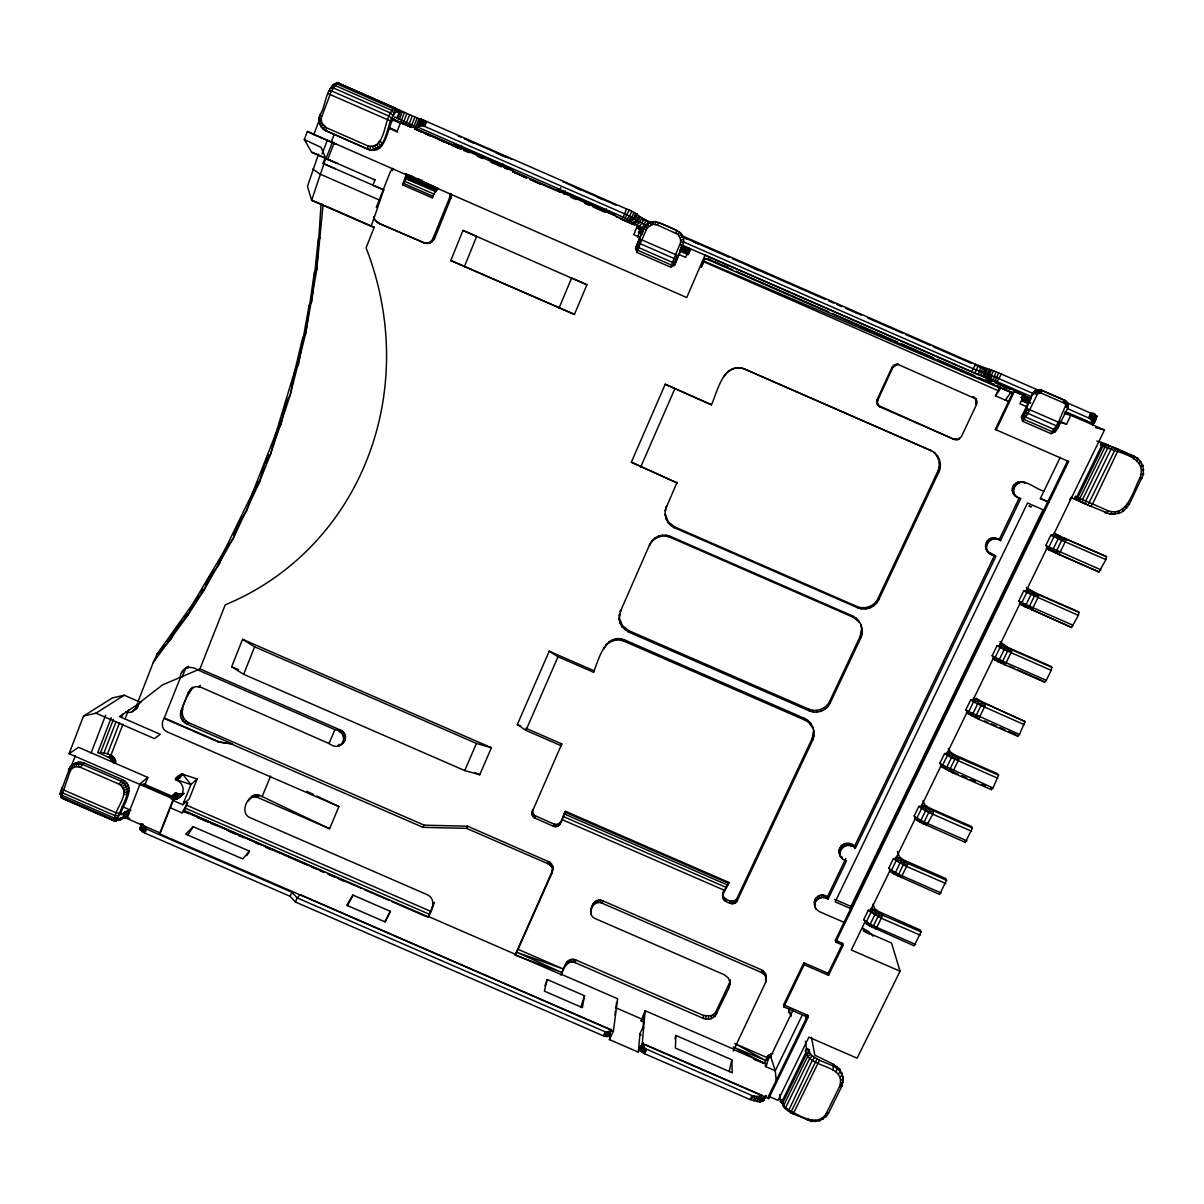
<?xml version="1.0" encoding="UTF-8"?>
<svg xmlns="http://www.w3.org/2000/svg" width="1204" height="1204" viewBox="0 0 1204 1204"><rect width="100%" height="100%" fill="white"/><g stroke="black" fill="none" stroke-linecap="round" stroke-linejoin="round"><path stroke-width="1.5" d="M451.319 196.237L451.319 194.085L450.146 193.468L449.604 197.727L432.281 240.123L429 242.681L424.922 243.193L430.264 243.073L434.554 238.678L450.778 198.314L451.319 196.237L450.146 195.635M730 985.007L729.955 979.68L729.248 987.385L715.342 1015.89L711.128 1018.734L705.95 1019.171L703.437 1018.433L703.452 1015.454L575.753 959.934C566.286 956.382 563.653 968.618 560.868 974.939M705.092 258.408L701.36 267.077L705.092 258.408L1000.298 387.703M705.108 255.143L1014.837 390.532L996.22 429.783L995.272 429.452L1013.828 390.337L1014.837 390.532M946.57 880.32L907.997 863.509L896.348 856.616L896.137 860.679L891.532 870.116L891.728 872.494L894.542 874.315L939.587 894.452L946.57 880.32L945.832 878.604L903.557 859.912L899.569 856.917L897.341 851.409M561.801 743.891L561.169 745.743L525.922 730.376L517.344 724.522L549.205 651.198L558.009 656.782L593.557 672.283C598.659 659.687 604.92 632.386 624.59 639.896L804.513 718.382C812.534 721.873 816.192 732.288 812.715 740.174L737.119 900.923C734.861 905.498 728.977 903.391 725.726 901.299C718.066 896.86 727.788 887.709 728.947 882.442L565.639 811.346C562.403 815.785 561.877 828.924 553.434 826.29L533.643 817.501L531.747 812.896L561.801 743.891L525.892 728.254M565.639 811.346C562.268 815.695 561.817 826.501 554.081 824.123L534.395 815.364L532.484 812.068L532.86 809.555L531.747 812.896M170.005 807.628L182.015 812.851L184.257 810.759L428.233 916.831C432.703 910.42 436.42 898.575 426.953 894.572L249.484 817.396C239.536 812.911 247.302 793.331 257.626 797.439L329.61 828.758L338.881 806.56L166.995 731.776C161.652 729.594 161.17 722.761 164.105 718.397L218.18 741.935L232.538 743.952L186.695 723.995L182.526 720.775L180.434 715.989L180.961 710.947L188.275 692.39L193.091 687.153C187.011 696.258 174.896 714.77 188.486 722.626L424.199 825.176L467.664 826.2L550.258 862.41L553.087 867.316L551.883 873.397L515.583 954.802L561.531 974.773C563.036 968.859 567.415 959.302 575.196 962.658L703.437 1018.433M551.883 873.397L553.087 867.316M730.06 982.509L728.194 977.844L724.131 974.668L595.212 918.592C585.731 914.769 593.12 898.816 602.196 903.211L761.891 972.681L764.931 975.074L766.331 978.581L765.699 982.238L733.266 1050.987M619.097 619.518L620.662 610.383L620.286 611.647L649.754 544.404C653.095 536.698 662.772 533.011 670.417 536.412L852.492 615.906C860.363 619.518 864.683 629.692 860.92 637.684L830.113 703.196C826.561 710.751 816.899 714.213 809.299 710.872L628.383 631.949L622.062 626.953L620.09 623.431L619.097 619.518L619.548 614.221L619.172 615.5M631.347 462.201L677.039 482.924L631.347 462.201L665.225 384.242L711.474 404.815C717.494 391.691 723.183 361.29 744.554 368.981L930.09 450.146C938.548 453.321 942.898 463.706 938.894 471.878L878.739 599.803C875.127 607.478 865.36 611.15 857.594 607.734L674.511 527.788C666.339 524.327 662.998 514.153 666.564 506.237L665.24 511.008L665.421 510.165M789.658 1007.899L789.026 1011.691L791.404 1016.116M680.696 242.275L680.215 237.775L677.596 234.163L657.399 224.982L653.019 224.35L647.285 227.646L640.197 243.659L636.916 252.419L670.613 267.168L674.481 265.332L683.556 242.817L680.696 242.275L670.613 267.168M680.757 239.987L683.631 239.777L683.556 242.817M921.075 931.911L882.743 915.206L871.244 908.147L870.974 912.316L866.444 921.647L866.654 923.935L869.438 925.816L914.167 945.862L921.075 931.911L920.413 930.045L878.408 911.443L874.51 908.328L873.05 904.069M728.947 882.442L723.077 892.375L723.047 898.575M722.972 896.077C725.56 900.291 733.853 903.843 736.983 898.425L812.233 738.338L813.573 730.632L814.054 732.438M816.177 909.125C810.789 901.871 821.579 893.865 827.991 899.237L827.464 896.739C819.036 890.689 810.367 901.48 816.177 909.125L819.247 911.548L844.907 922.716M841.054 857.353C834.101 848.248 846.442 838.285 854.659 846.051L855.322 848.353C845.103 837.879 831.738 857.097 846.487 860.815L827.991 899.237M675.88 1035.455L675.369 1048.067L732.273 1072.794L731.806 1059.761L675.88 1035.455L675.023 1038.796M811.511 1037.366L814.792 1055.14L833.574 1064.336L839.91 1069.287L843.176 1078.769L841.792 1086.354L828.533 1113.188L826.335 1116.439L819.653 1120.804L811.496 1121.451L790.637 1112.797L783.518 1106.536L782.841 1102.864L780.463 1101.841L781.531 1099.628C781.607 1106.596 789.011 1110.208 794.369 1112.993C803.324 1118.155 819.518 1125.951 826.32 1113.339L839.579 1086.459C846.803 1063.508 809.043 1069.378 805.371 1050.701L806.469 1048.473L805.461 1041.309M842.77 1076.511L843.026 1082.652L840.618 1083.359M619.473 618.224L622.423 625.613L628.714 630.595L808.832 709.171C816.402 712.497 826.019 709.036 829.556 701.511L860.213 636.299L861.612 628.398L860.694 624.485L861.402 625.824M880.485 407.178L879.688 406.801L954.155 439.415L877.535 405.071L877.054 399.728L891.863 367.506L894.918 364.616L898.605 364.466L896.303 364.27M878.499 406.094L879.296 406.455L877.37 402.843L877.851 400.074L892.736 367.702L897.191 364.451M665.15 515.116L665.33 514.258L668.295 521.814L674.646 526.87L856.902 606.47C864.638 609.871 874.375 606.214 877.957 598.569L937.826 471.2C940.806 464.834 939.12 456.783 933.642 452.313L934.695 452.885M953.011 438.903L958.309 439.49L961.394 436.631L976.579 404.393L976.143 399.006L897.717 364.285M855.322 848.353L996.009 556.158C978.641 554.442 985.76 529.655 1000.554 540.596L1020.676 498.772L1019.231 497.989L999.2 539.633M989.372 552.967C981.125 546.164 992.683 534.064 1000.554 540.596M1100.877 569.823L1048.955 546.917L1046.291 548.618L1048.91 549.897L1045.84 545.412L1050.791 535.253L1053.921 536.743L1059.505 536.096L1105.242 555.977L1106.521 556.715L1105.904 559.634L1098.981 571.975L1048.91 549.897L1048.955 546.917L1053.921 536.743L1053.711 533.387L1061.251 536.713M788.65 1008.606L789.026 1011.691L788.65 1008.606L789.071 1009.75M1015.017 495.852L1018.223 497.703C1013.678 496.183 1010.698 490.931 1012.985 486.416C1020.495 474.436 1035.169 489.276 1043.943 491.112M1016.447 496.62C1009.208 491.036 1017.305 479.072 1025.281 483.015L1023.821 482.307M1051.002 433.681L1058.451 422.228L1065.916 404.815L1064.441 403.235L1040.993 392.971L1037.547 393.813L1027.96 413.423L1022.572 421.249L1051.002 433.681L1054.99 431.905L1057.654 428.338L1067.797 408.005L1068.053 403.626L1065.119 400.481L1041.701 390.231L1036.208 389.945L1032.927 392.986L1021.383 417.201L1022.572 421.249M1075.503 496.394L1076.812 500.066L1074.254 498.938L1075.503 496.394C1086.309 501.285 1097.235 505.951 1108.101 510.752C1127.907 517.645 1133.355 489.321 1140.158 477.612C1147.894 454.946 1115.009 452.854 1100.516 445.059L1101.765 442.47L1137.946 458.393L1142.927 465.496L1143.499 474.241L1129.262 504.356L1123.377 511.173L1119.344 513.28L1110.449 514.243L1089.469 505.68M1023.716 590.878L1026.771 592.458L1029.209 590.321L1023.716 590.878L1018.825 600.916L1021.865 605.386L1021.88 602.512L1026.771 592.458L1026.651 588.982L1077.821 611.481L1079.01 612.384L1078.363 615.364L1071.56 627.45L1019.321 604.032M322.236 204.469L321.062 204.093L316.682 269.997L305.681 333.478L290.254 394.972L270.554 454.164L259.161 482.819L233.425 538.037L203.958 590.276L187.884 615.214L153.209 662.591L138.159 701.3M153.209 662.591L157.197 653.877L192.821 603.806L224.651 550.168L252.434 493.204L275.927 433.214L294.875 370.486L302.58 338.219L305.681 333.478L314.334 272.059L316.682 269.997L323.078 204.876L311.625 200.285L307.471 186.364L318.548 154.052M60.2 793.722L61.585 798.011L115.178 821.294L117.917 819.247L120.31 820.285L121.198 817.998L115.178 821.294L61.585 798.011L60.2 793.722L69.998 767.068L73.73 763.923L78.576 762.042L83.889 762.9L122.552 779.71C135.977 786.227 124.704 802.707 121.318 811.722C118.353 819.789 126.104 808.411 129.942 811.135M610.684 1030.519L609.465 1039.609L638.301 1052.13L639.986 1033.649L643.056 1027.057L644.17 1014.415L641.16 1020.872L644.561 1022.362M638.301 1052.13L642.274 1043.612L645.148 1010.713L733.672 1049.196M640.332 1046.065L640.137 1050.144L644.637 1053.756L750.107 1099.598L760.13 1101.976L763.607 1100.471L765.894 1095.67L762.298 1101.525L764.194 1096.709M641.16 1020.872L645.148 1010.713M435.848 191.767L406.32 178.854L406.952 174.234L405.658 173.993L406.32 178.854L402.527 184.844L432.146 197.817L433.244 196.418L403.656 183.459M1024.318 724.673L977.061 703.723L973.524 701.797L973.539 698.064L1025.025 721.602L1019.472 734.47L1017.771 736.276L978.536 719.164L966.391 712.738L968.753 711.594L973.524 701.797L975.977 699.569L970.605 700.006L965.849 709.803L968.829 714.258L968.753 711.594L965.849 709.803M1031.196 396.567L993.39 380.058L995.994 371.72L1039.218 390.578M997.8 778.296L950.874 757.421L947.397 755.42L947.488 751.582L959.498 758.129L998.537 775.165L993.014 787.973L991.374 789.658L952.394 772.667L940.429 766.06L942.687 765.097L947.397 755.42L949.866 753.162L944.553 753.553L939.857 763.216L942.792 767.655L942.687 765.097L939.857 763.216M609.465 1039.609L613.423 1031.06L617.607 998.748L561.606 974.397M118.037 818.855C119.482 806.62 136.142 789.854 120.791 781.08L82.022 764.209L74.106 763.968L71.819 765.247L72.526 767.986L70.193 771.072L61.299 796.913L114.455 819.984L118.037 818.855L118.669 819.924M614.943 1014.852L615.41 1011.285M615.876 1007.733L616.568 1002.405M608.923 1032.415L608.231 1036.268L603.37 1035.831L295.447 902.022L290.104 896.318L143.156 832.34L139.965 829.39L141.229 825.041M325.938 130.739L326.359 127.714L321.739 122.913L321.122 118.368L331.476 90.917L337.301 82.67L420.783 119.527L420.121 118.865L416.9 126.932L417.622 127.564L394.852 116.999L391.736 121.739C387.176 131.07 384.768 154.955 368.68 149.537L325.938 130.739L368.68 149.537M920.247 935.177L881.87 918.456L870.974 912.316L876.256 911.834L869.438 925.816L863.795 919.495L868.325 910.194L873.457 909.968L870.974 912.316L868.325 910.194M674.511 527.788L674.646 526.87M652.402 222.77C642.214 220.181 636.254 212.13 626.501 208.939L422.905 119.843L419.714 126.014L421.505 119.286L418.691 126.495L420.557 118.955L417.156 126.962L420.121 118.865L422.905 119.843L422.002 125.637L416.9 126.932L420.211 119L417.036 127.413M72.526 767.986L76.168 766.572L76.68 763.366L78.576 762.042M945.772 883.525L907.154 866.699L896.137 860.679L901.45 860.168L894.542 874.315L888.838 868.054L893.413 858.633L898.605 858.347L896.137 860.679L893.413 858.633M858.783 620.948L859.475 622.272L853.154 617.216L670.267 537.36L670.417 536.412M326.359 127.714L368.093 145.985L367.581 148.965L371.509 150.35M670.974 525.651L671.125 524.763M972.396 828.066L926.975 807.839L919.976 822.181L965.322 842.379L972.396 828.066L971.568 826.516L929.021 807.718L924.928 804.859L922.896 800.886M1088.1 505.078L1085.24 503.844L1085.737 500.954L1111.066 449.122L1113.068 446.91M602.196 903.211L602.632 900.712C594.023 897.251 589.885 907.846 591.179 914.528M584.512 995.738L582.375 1007.643L544.389 991.133L547.188 979.514L584.512 995.738L580.825 1007.146M600.299 902.654L600.751 900.156M649.754 544.404L649.498 545.382C652.342 539.031 659.446 535.208 666.309 536.216L666.489 535.268M598.313 902.579L598.779 900.095M668.13 522.702L668.295 521.814M944.553 753.553L947.397 755.42L952.8 754.863L945.727 769.386L942.687 765.097L993.014 787.973M655.247 224.365L655.759 221.641C687.243 232.808 682.653 237.519 679.432 232.011L677.596 234.163M596.401 903L596.868 900.517M320.46 237.624L318.338 238.272L311.746 301.963L309.082 305.395L298.517 364.496L294.875 370.486L290.254 394.972L285.98 402.166L280.923 424.877L275.927 433.214L270.554 454.164L264.729 463.57L259.161 482.819L252.434 493.204L246.775 510.782L239.054 522.084L233.425 538.037L224.651 550.168L219.143 564.541L209.225 577.423L203.958 590.276L192.821 603.806L187.884 615.214L175.468 629.301L170.953 639.324L157.197 653.877L163.082 647.165M1115.401 511.851L1114.934 514.334L1109.14 513.641L1110.449 514.243L1111.653 511.775M594.686 903.888L595.152 901.39M593.271 905.182L593.753 902.684M590.697 912.677L591.751 906.477M592.248 906.793L592.744 904.279M970.605 700.006L973.524 701.797L978.972 701.21L971.809 715.913L968.753 711.594L1019.472 734.47M666.143 519.105L666.309 518.232M765.142 1066.127L765.789 1063.568L733.688 1049.617M575.196 962.658L575.753 959.934M662.2 536.126L662.381 535.178M573.3 962.101L573.872 959.377M1133.596 458.92L1134.168 456.105L1117.267 448.881M992.171 655.698L995.151 657.399L998.206 661.764L995.181 660.168L992.171 655.698L996.987 645.795L999.982 647.481L1005.475 646.879L998.206 661.764L1044.5 682.201L1046.261 680.29L1051.167 670.372L1051.844 667.347L1050.746 666.263L999.922 643.869M571.343 962.041L571.915 959.302M569.447 962.447L570.034 959.723M567.746 963.32L568.333 960.581M1118.606 449.288L1092.6 503.964L1090.719 506.252L1087.964 505.048L1115.837 448.084M565.338 966.165L565.94 963.426M566.347 964.585L566.933 961.861M729.218 1071.65L731.806 1059.761M1078.363 615.364L1026.771 592.458L1032.31 591.841L1024.965 606.921L1021.88 602.512L1018.825 600.916M658.197 537.104L658.407 536.156M1059.505 536.096L1052.055 551.372L1048.955 546.917L1045.84 545.412M654.585 539.061L654.81 538.113M118.188 819.713L114.561 821.038C113.387 808.606 132.636 793.301 119 784.105L80.171 767.219L76.168 766.572M181.985 794.715L176.883 798.914L182.481 793.466L180.209 793.842L174.249 799.531C180.841 799.08 185.055 791.449 182.195 785.565C179.396 778.145 168.831 781.291 181.789 773.931L197.14 778.973L189.163 798.974L182.857 804.754L173.526 800.69M651.62 541.89L651.861 540.927M1064.441 403.235L1065.119 400.481L1040.617 390.021L1041.701 390.231L1040.993 392.971M628.383 631.949L628.714 630.595M402.527 184.844L405.673 176.175L407.072 175.453L438.406 188.576L408.607 175.001L413.905 177.048M812.655 726.795L813.136 728.586L808.426 722.204L804.964 720.127L624.244 641.296L624.59 639.896M763.893 1096.483L760.13 1101.976L761.861 1095.279L645.209 1044.575M334.923 729.609L328.993 743.515C343.29 754.08 350.108 732.047 334.923 729.609L197.652 669.86C190.924 664.954 180.66 667.648 180.209 677.385L162.525 684.895L142.689 700.216A10.204 9.617 42.6 0 0 140.672 702.399L119.467 716.53L160.267 734.289L154.473 738.624L95.974 713.174L83.512 716.034L69.079 753.674L173.346 799.004L174.144 798.297L140.266 783.563L126.586 818.359L160.328 833.033L174.144 798.297M342.493 743.47C347.053 740.039 346.21 732.363 340.852 730.226L199.518 668.702M624.891 629.858L625.237 628.503M604.242 647.632L603.791 649.061C606.59 642.816 613.604 639.143 620.331 640.167L620.707 638.767M833.048 1069.935L833.574 1064.336M622.062 626.953L622.423 625.613M806.469 1048.473L808.862 1049.512L809.66 1052.943L812.444 1055.998L819.472 1060.257L793.135 1114.031M146.557 829.089L144.931 833.228L145.368 828.412L143.156 832.34L144.465 827.539L141.666 831.362L143.321 825.447L146.557 829.089L291.804 892.224L297.162 897.898L605.236 1031.783L608.381 1031.813L611.06 1029.736L300.232 894.662L297.162 897.898L295.447 902.022M428.097 917.343L434.208 902.443L433.034 904.926M552.425 869.664L552.591 865.465M616.267 640.061L616.659 638.662M551.929 867.813L550.965 866.127L551.628 863.795M620.09 623.431L620.466 622.107M550.965 866.127L549.581 864.743L550.258 862.41M560.086 823.852L560.703 821.685M549.581 864.743L547.88 863.719L548.557 861.402M559.408 824.936L560.041 822.768M553.072 869.213L515.071 955.148L561.862 972.531L516.365 952.108L563.397 969.039L517.66 949.158M605.883 1032.009L603.37 1035.831L605.236 1031.783L607.328 1032.099L604.634 1036.298L605.883 1032.009L607.328 1032.099L605.808 1036.584L608.381 1031.813L606.861 1036.689L609.721 1031.06L607.674 1036.569L611.481 1029.345L608.456 1035.786L610.789 1030.759M612.324 640.995L612.746 639.595M558.46 825.809L559.092 823.641M643.177 1043.115L640.137 1050.144L643.493 1043.838L640.573 1050.866L643.673 1045.809L641.296 1051.649L644.2 1047.375L642.259 1052.431L644.787 1048.383L645.916 1049.406L643.403 1053.154L644.787 1048.383L643.177 1043.115L640.031 1049.512L643.162 1042.799M557.302 826.411L557.949 824.243M645.916 1049.406L644.637 1053.756L646.518 1049.722L644.787 1048.383L752.048 1095.595L757.482 1096.528L761.861 1095.279M802.436 1014.716L775.271 1070.762L766.06 1066.759L769.281 1055.878L770.65 1056.465L775.271 1070.762L776.324 1081.869M556.022 826.712L556.669 824.529M554.698 826.666L555.36 824.484M608.788 642.906L609.209 641.506M553.434 826.29L554.081 824.123M605.868 645.66L606.304 644.245M703.452 1015.454L711.112 1015.755L715.296 1012.94L729.88 982.163M593.557 672.283L594.054 670.748L549.205 651.198M277.191 432.898L281.104 420.858M284.445 410.549L286.116 405.387M790.035 1012.067L789.553 1013.572L789.102 1010.427M180.209 677.385L199.909 669.003L225.238 604.814A285.483 269.425 61.7 0 0 366.076 247.889L374.218 227.24L371.148 226.322L383.76 189.886L322.958 163.428L325.035 158.07M420.557 118.955L417.743 127.157L625.162 217.999L634.192 223.839L638.06 221.777L640.046 217.096M534.787 818.178L535.524 816.041M980.854 366.528L978.34 374.745L974.969 373.33L978.265 365.444L995.994 371.72M623.281 217.156L626.501 208.939M533.643 817.501L534.395 815.364M532.725 816.568L533.477 814.431M544.93 985.956L547.188 979.514M532.078 815.439L532.815 813.302M420.813 125.728L422.905 119.843M531.747 814.175L532.484 812.068M995.241 380.84L998.643 372.834M143.02 824.258L139.965 829.39L142.057 823.641M637.548 237.369L640.332 229.738L637.548 225.569L400.812 121.905L397.2 131.101L389.404 127.684M267.273 459.808L269.139 454.751M272.239 446.353L276.574 434.569M141.44 824.695L139.86 828.533L141.906 823.777M1094.165 415.546L1096.859 416.117L1092.991 423.703L1096.558 415.877L1092.374 422.288L1095.73 415.44L1092.058 421.249L1090.839 419.353L1094.436 414.808L1092.058 421.249C1092.946 429.873 1101.344 411.648 1090.854 413.198L1063.313 401.128M78.2 766.632L79.389 763.441L81.27 762.132M304.311 139.559L321.107 147.4L325.727 158.446L337.481 163.578L311.61 152.186L304.311 139.559L307.411 131.462L686.747 297.554L705.108 254.917M337.301 82.67C324.854 87.741 326.374 105.817 319.677 115.358C317.209 121.664 320.836 129.114 327.157 131.371M70.6 768.017L75.235 755.931M334.155 134.427L331.25 141.967L336.021 144.314L313.762 134.577L319.662 119.211M91.083 752.982L105.666 715.161M322.085 153.931L327.443 139.995M325.727 158.446L311.625 200.285L371.148 226.322M326.013 158.672L332.62 141.59M97.795 752.485C104.206 752.756 113.793 753.644 115.614 761.154L112.935 762.358L109.865 757.933L97.795 752.485L111.25 717.629M327.669 159.68L334.336 142.418M100.624 752.5L113.402 719.45M103.935 752.997L116.035 721.738M753.99 1059.43L764.209 1063.463L767.761 1055.893L772.833 1053.395M107.472 753.93L119.572 722.701M121.589 717.494L122.943 714.032M112.935 762.358L115.057 759.303L112.032 760.251L114.034 757.617L110.527 758.46L112.634 756.232L109.143 757.466L110.934 755.224L123.049 724.01M125.065 718.818L128.437 710.149M125.923 711.805C131.913 714.589 136.759 708.419 137.497 703.001M134.095 710.3L137.075 708.072L139.333 702.97M368.093 145.985C387.372 149.115 382.315 117.45 394.611 107.758L397.967 112.288L399.036 109.594M396.974 111.596L396.312 111.611C384.964 122.432 389.359 149.161 370.426 149.778L370.215 146.587M120.31 820.285L122.04 818.825L124.734 811.963M396.853 118.353L400.014 110.301M122.04 818.825L123.26 818.208L125.953 811.361M397.711 118.85L400.872 110.813M373.917 179.456L374.986 179.923L372.894 185.265L383.76 189.886M123.26 818.208L125.035 817.922L127.729 811.075M399.216 119.617L402.377 111.596M164.105 718.397L180.66 677.069M181.985 677.13L185.627 668.566L188.637 666.294L186.379 667.784M125.035 817.922L127.263 817.967L129.264 812.851M401.263 120.611L404.409 112.589M403.686 121.739L406.847 113.748M144.45 786.031L147.821 777.438L78.546 747.308L69.079 753.674M406.35 122.959L409.51 114.967M376.28 207.374L390.307 171.781L392.805 168.379M409.074 124.162L412.219 116.171M411.663 125.291L414.823 117.285M413.95 126.239L417.111 118.233M415.786 126.962L418.947 118.955M141.62 824.424L140.266 827.855L141.651 826.2M417.487 127.383L420.663 119.331M424.696 126.269L426.622 121.408L423.281 125.803L422.002 125.637L424.651 120.566L423.281 125.803L627.179 214.944L646.984 225.916M142.403 825.778L140.582 830.354L143.321 825.447M613.423 1031.06L159.515 833.8L173.346 799.004M231.665 666.715L242.576 639.324L491.428 747.714L479.749 774.729L464.744 770.575L243.644 674.315L231.665 666.715L238.558 669.71M182.857 804.754L190.924 784.526L197.14 778.973M184.182 801.488L187.568 802.963L184.257 810.759L280.246 853.109M432.146 197.817L437.308 187.854L437.112 189.826L435.818 189.374L436.42 190.774L405.131 178.267M243.644 674.315L254.631 646.834L242.576 639.324M460.229 148.829L461.583 145.458M324.433 126.555L323.379 129.189L324.613 129.821L321.287 127.007L322.868 124.915M450.808 260.531L462.983 230.415L586.89 284.836L574.443 314.41L450.808 260.531L574.443 314.41M502.7 163.458L501.331 166.829L491.051 162.329M464.368 266.671L476.649 236.435L462.983 230.415M329.61 828.758L262.186 796.566L270.554 776.083M564.977 193.573L559.484 190.939L560.778 187.809M563.984 194.265L565.368 190.909M256.497 486.145L258.544 481.224M290.104 896.318L291.804 892.224M653.019 224.35L652.779 221.611L655.759 221.641L649.904 222.379L647.3 223.869L643.613 228.625L635.592 248.31L636.916 252.419M559.047 308.089L571.644 278.004L585.415 283.978M606.455 208.894L605.055 212.25L593.075 206.998M629.195 210.143L625.162 217.999M631.754 211.317L629.722 216.118L626.953 218.812M633.966 212.371L631.934 217.172L628.503 219.549M635.712 213.243L633.68 218.029L629.722 220.151M636.841 213.876L634.824 218.646L630.52 220.573M637.307 214.207L635.291 218.977L630.851 220.814M638.481 216.163L636.495 220.844L632.145 222.65M638.933 216.494L636.961 221.175L632.747 223.056M637.548 225.569L633.695 234.645L640.197 237.489M641.732 217.939L639.76 222.605L636.389 224.922L642.379 227.691L646.352 220.091M643.884 218.962L641.898 223.628L639.189 226.232M647.647 224.365L648.971 221.265M680.079 244.472L682.728 245.751L674.481 265.332L671.426 265.03L637.653 250.236L635.592 248.31L643.613 228.625L646.127 229.618M464.744 770.575L476.438 743.44L491.428 747.714M689.516 248.325L685.618 257.37L679.131 254.541M525.922 730.376L558.009 656.782M640.709 467.047L674.827 388.787M765.744 1095.565L763.607 1100.471L765.563 1095.595M790.637 1112.797L816.944 1059.023M141.666 831.362L143.788 826.546M666.399 507.05L677.16 482.217M604.634 1036.298L606.485 1032.129M139.965 829.39L142.162 824.559M608.231 1036.268L611.316 1029.571M432.371 907.319L433.545 904.821M978.265 365.444L975.601 364.3L971.538 371.84L974.969 373.33M983.216 367.476L981.064 372.066L981.395 375.979L993.39 380.058M985.173 368.228L983.021 372.819L983.939 376.972M986.618 368.74L984.451 373.33L985.79 377.65M987.415 368.966L985.248 373.571L986.844 377.951M640.137 1050.144L643.282 1043.462M989.312 369.252L987.129 373.872L988.725 378.297M990.124 369.462L987.942 374.113L989.297 378.462M991.584 369.974L989.387 374.625L990.305 378.839M993.586 370.757L991.389 375.407L991.705 379.38M1001.352 374.008L997.138 381.668M675.685 232.989L676.889 230.461L658.618 222.469L657.399 224.982M232.131 744.313L422.98 827.344L466.625 828.367L467.664 826.2M1008.786 401.669L995.497 395.845L999.681 387.402L1010.999 392.037L1005.37 400.179L1009.012 401.067M1013.828 390.337L1024.198 394.867L1019.969 403.761L1026.44 406.591M385.19 922.114L390.337 911.323L352.968 895.084L346.707 905.212L384.738 921.737L390.337 911.323M1057.172 427.375L1054.99 431.905L1052.642 431.905L1024.152 419.443L1021.383 417.201C1029.54 409.616 1028.005 391.315 1040.271 389.81L1040.286 392.76M863.795 919.495L866.654 923.935L864.457 922.098L866.444 921.647L869.724 923.844L872.599 927.607L879.417 913.625L874.27 914.513M888.838 868.054L891.728 872.494L889.47 870.733L891.532 870.116L894.888 872.253L897.748 876.091L904.655 861.929L899.493 862.801M941.046 765.699L921.587 805.672L921.602 808.381L926.975 807.839L924.07 806.078L921.602 808.381L916.951 817.937L917.102 820.406L914.799 818.72L916.951 817.937L920.353 820.014L923.212 823.912L930.21 809.57L925.018 810.442L918.833 806.409L914.182 815.951L917.102 820.406L919.976 822.181L914.182 815.951M946.148 767.114L949.008 771.087L956.096 756.563L950.874 757.421M972.275 713.536L975.12 717.584L982.298 702.88L977.061 703.723M996.987 645.795L1002.42 645.299L999.982 647.481L995.151 657.399L995.181 660.168L992.698 658.723L995.151 657.399L998.733 659.28L1001.577 663.404L1008.847 648.504L1051.844 667.347M1051.167 670.372L1003.579 649.332L999.982 647.481L999.817 644.998L1020.029 603.49L1021.88 602.512L1025.522 604.318L1028.366 608.532L1035.726 593.437L1079.01 612.384M1098.981 571.975L1055.502 552.937L1062.966 537.646L1106.521 556.715M827.464 896.739L845.855 858.467M854.659 846.051L994.685 555.119L988.078 551.929M642.274 1043.612L768.679 1098.545L808.08 1017.41L783.834 1006.86L783.593 1004.798L803.851 962.764L828.156 973.344L828.533 975.315L804.152 964.705L803.851 962.764M783.834 1006.86L804.152 964.705M1061.522 422.8L1066.548 424.154L1070.823 415.29L1104.489 430.024L1053.666 534.425L1050.791 535.253M1029.074 506.297L1031.316 506.854L1029.315 505.8M764.209 1063.463L733.221 1047.028L765.413 1060.378L734.771 1043.537L766.737 1057.443L766.993 1060.589L769.281 1055.878M770.65 1056.465L792.954 1010.322M1048.804 502.309L1040.361 498.516L1060.257 457.339M752.048 1095.595L750.107 1099.598L754.803 1096.423L753.809 1100.983L757.482 1096.528L757.226 1101.78L759.694 1096.107L760.13 1101.976M850.927 906.416L1043.115 509.608L1044.666 510.451L1027.539 502.971L835.215 901.841L851.559 908.96L850.927 906.416L834.643 899.328M835.757 942.115L835.365 940.249L1067.481 461.057L1068.655 461.493L835.757 942.115L843.101 945.321L828.533 975.315M1088.597 417.833L1090.854 413.198L1089.876 418.541L1090.839 419.353L1092.765 414.041L1089.876 418.541L1067.963 408.788M848.609 915.07L850.822 910.495M1092.901 423.808L1096.633 416.117L1092.901 423.808L1064.938 412.355M1092.841 425.193L1096.739 417.186M768.679 1098.545L768.498 1096.227L807.779 1015.333L783.593 1004.798M828.156 973.344L842.68 943.424L835.365 940.249M811.496 1121.451L812.098 1120.232M643.403 1053.154L645.404 1049.03M864.984 921.918L851.318 949.986L900.065 971.207L857.097 1058.181L808.847 1037.186L778.07 1100.396L768.498 1096.227M871.034 909.471L890.027 870.492M896.152 857.895L915.371 818.419M947.337 752.786L967.038 712.317M973.404 699.238L993.36 658.242M1026.561 590.065L1047.044 548.016M835.982 1071.68L837.487 1068.655L837.081 1066.428M1136.726 460.831L1137.946 458.393L1132.783 455.684M347.535 905.739L352.968 895.084M233.666 534.681L235.367 531.385M1091.546 420.256L1094.436 414.808M1096.558 415.877L1092.495 423.417L1065.239 411.482M1065.073 403.611L1066.383 401.248L1063.945 400.24M73.73 763.923L68.733 769.341L70.193 771.072M182.015 812.851L187.568 802.963M422.98 827.344L424.199 825.176M212.476 573.48L209.225 577.423M217.909 563.893L219.715 560.703M221.536 557.497L223.342 554.307M119 784.105L122.552 779.71M246.79 855.577L249.454 851.138L193.242 826.712L185.672 834.131L242.711 858.919L249.454 851.138M930.09 450.146L931.113 450.717L744.749 369.176C736.728 365.324 726.674 370.426 723.363 377.394M80.171 767.219L83.889 762.9M196.237 599.908L198.163 596.808M201.053 592.157L202.964 589.072M205.854 584.422L208.743 579.786M187.553 835.425L193.242 826.712M766.993 1060.589L768.032 1059.023L767.761 1055.893M182.09 620.948L175.468 629.301M184.137 617.953L187.177 613.468M190.232 608.983L194.311 602.993L192.821 603.806M995.497 395.845L1001.066 387.688M113.974 763.456L115.614 761.154L115.674 763.05M167.356 641.401L173.797 632.747M838.345 1074.073L840.317 1071.53L839.91 1069.287M1069.603 499.585L1071.379 497.372M814.551 1057.563L812.384 1060.257L788.274 1111.322M1108.101 510.752L1106.175 513.024L1104.896 512.422L1107.725 513.235M171.51 799.441L176.597 793.421L180.209 793.842L172.97 798.508M341.108 744.794L344.058 741.664M343.456 741.814L345.021 740.008M343.938 739.963L345.503 738.172M339.423 745.712L342.688 742.988M343.923 738.022L345.488 736.231M337.526 746.164L339.122 744.343M343.396 736.141L344.961 734.35M342.387 734.425L343.968 732.649M120.791 785.159L124.93 781.11M1139.225 463.51L1140.925 461.599L1139.511 461.162M340.973 733.01L342.568 731.249M328.993 743.515L201.173 687.379L196.041 686.566L191.316 688.402M339.257 731.987L340.852 730.226M257.626 797.439L259.552 795.408L262.186 796.566M255.73 796.882L257.671 794.866L259.552 795.408M253.788 796.822L255.73 794.806L257.671 794.866M247.979 801.096L252.208 796.13L255.73 794.806M251.922 797.259L253.878 795.227M248.912 799.471L252.208 796.13M1065.57 404.153L1067.391 402.317L1066.202 402.076L1068.053 403.626L1065.916 404.815M650.852 224.922C651.906 219.113 641.431 227.074 647.285 227.646M181.879 795.122L179.215 797.65L183.956 793.421M159.515 833.8L160.328 833.033M181.097 795.799L183.776 793.331M181.789 773.931L175.709 779.515L182.722 774.262L184.829 775.466M172.789 798.297L177.891 793.722M170.14 797.53L175.317 792.954L176.597 793.421L170.396 797.62M839.971 1076.963L842.258 1074.976L841.852 1072.719M218.18 741.935L232.538 743.952M812.444 1055.998L809.75 1058.286L785.685 1107.575L786.212 1109.712M807.538 1120.292L808.787 1119.253M128.572 793.195L126.841 794.61L123.545 794.264M140.266 783.563L147.821 777.438M129.189 790.652L127.458 792.051L123.997 792.337M176.025 779.65L182.722 774.262L190.924 784.526L175.378 779.409L182.722 774.262L176.341 779.786L180.585 777.618M129.099 787.988L123.937 790.336M128.316 785.399L123.35 788.394M126.902 783.051L122.281 786.618M186.695 723.995L188.486 722.626M184.408 722.641L186.214 721.271M182.526 720.775L184.332 719.405M181.172 718.502L182.993 717.148M180.434 715.989L182.255 714.649M180.359 713.415L182.18 712.076M174.249 799.531L182.481 793.466M321.739 122.913L319.782 124.343L321.032 125.005M180.961 710.947L182.782 709.607M1110.494 445.841L1107.861 447.783L1082.577 499.57L1082.712 502.73L1085.24 503.844M108.375 757.075L110.934 755.224M198.645 686.641L200.406 685.392M188.275 692.39L190.066 691.126M189.525 690.193L191.316 688.929M71.909 765.744L69.998 767.068L71.141 769.371M76.002 762.659L74.106 763.968L74.242 767.038M679.146 235.788L681.494 234.193L682.924 236.842L680.215 237.775M131.627 711.97L137.075 708.072M135.525 708.072L137.978 706.432M183.354 670.056L185.627 668.566M182.421 671.727L184.694 670.222M184.709 668.717L186.966 667.227M95.974 713.174L124.208 695.235L140.672 702.399M83.512 716.034L112.288 697.974L124.208 695.235M1140.895 466.746L1142.927 465.496L1141.512 465.045M109.865 757.933L112.634 756.232M810.774 1054.418L807.673 1056.314L783.654 1105.528L784.587 1108.071M840.738 1080.123L843.176 1078.769C841.912 1066.985 828.201 1064.426 819.472 1060.257M1108.312 444.968L1105.137 446.684L1079.898 498.381L1080.575 501.782L1082.712 502.73M641.807 239.807L638.135 241.583L640.197 243.659L674.074 258.484L677.175 258.679L675.7 254.646L639.294 238.798M63.406 797.8L62.307 798.312L60.441 794.61M224.651 550.168L226.051 549.506M809.66 1052.943L806.289 1054.463L782.314 1103.616L783.518 1106.536M332.846 84.957L336.067 83.543L393.467 108.691L395.409 112.348M333.854 84.25L338.264 82.715L339.438 83.497M1106.657 444.336L1103.06 445.886L1077.896 497.478L1078.965 501.06L1080.575 501.782M239.054 522.084L240.439 521.513M1052.642 431.905L1056.254 430.4L1022.602 415.666L1024.152 419.443M671.426 265.03L675.173 263.571L636.224 246.519L637.653 250.236M117.917 819.247L121.198 817.998M1100.516 445.059L1104.339 443.599M116.156 820.722L119.452 819.472M1105.633 443.975L1101.795 445.435L1076.692 496.936L1078.965 501.06M252.434 493.204L253.773 492.722M331.687 86.372L334.607 85.303L392.098 110.482L394.31 113.793M805.371 1050.701L808.862 1049.512M809.178 1051.679L805.672 1052.883L781.757 1101.931L783.067 1105.182M321.137 120.686L318.985 121.378L320.234 122.04M1029.856 409.706L1025.372 411.121L1027.96 413.423L1056.54 425.93L1059.099 425.885L1058.451 422.228L1026.741 408.427M264.729 463.57L266.039 463.164M1054.538 429.256L1057.654 428.338L1056.54 425.93M877.987 916.605L882.743 915.206L875.895 929.202L873.427 925.936L869.724 923.844M903.256 864.863L907.997 863.509L901.074 877.671L898.635 874.315L894.888 872.253M925.018 810.442L928.826 812.459L933.582 811.15L932.769 814.31L926.583 825.492L924.16 822.031L920.353 820.014M918.833 806.409L924.07 806.078L921.752 804.422M954.727 759.408L959.498 758.129L952.394 772.667L950.001 769.1M980.959 705.664L985.73 704.445L978.536 719.164L976.173 715.492M1141.618 470.358L1143.8 469.801M1007.537 651.244L1012.308 650.07L1005.024 664.969L1002.676 661.192L998.733 659.28M955.509 439.806L954.366 439.279L958.309 439.49M1034.447 596.13L1039.218 594.987L1031.843 610.082L1029.525 606.199L1025.522 604.318M1053.666 534.425L1056.344 534.636L1053.921 536.743L1061.702 540.28L1066.488 539.196L1059.008 554.487L1056.721 550.499M672.6 262.051L676.091 261.298L674.074 258.484M330.438 88.374L333.041 87.817L390.593 113.01L393.106 115.825M118.218 817.411L114.591 818.163L61.449 795.076L60.32 792.247M1066.067 405.537L1068.369 405.086L1067.18 404.83M640.197 243.659L637.082 244.216L638.767 247.241M285.98 402.166L287.229 401.94M1003.579 649.332L1008.847 648.504M1030.443 594.249L1035.726 593.437M1057.639 538.459L1062.966 537.646M294.875 370.486L296.109 370.365M118.745 815.484L115.238 815.74L62.036 792.623L60.787 790.291M826.32 1113.339L828.533 1113.188M839.579 1086.459L841.792 1086.354L841.385 1084.067M1027.96 413.423L1023.957 413.589L1026.004 416.765M329.174 90.842L331.476 90.917L389.042 116.126L391.887 118.308M321.122 118.368L318.955 118.308L320.204 118.985M309.082 305.395L310.271 305.455M547.158 186.77L548.166 187.056M1141.377 474.06L1143.499 474.241M119.557 813.182L116.261 812.866L63.029 789.734L61.585 787.988M1066.022 406.29L1068.279 406.576L1067.09 406.32M127.263 817.967L129.761 818.359M1039.187 389.614L1040.271 389.81M1037.682 389.584L1038.766 389.795L1039.519 392.745M1036.208 389.945L1038.781 392.925M1034.868 390.668L1038.104 393.287M1033.754 391.706L1037.547 393.813M1032.927 392.986L1037.141 394.461M894.918 364.616L895.806 364.797M893.669 365.309L894.542 365.489M892.615 366.287L893.488 366.483M1019.246 393.798L1024.198 394.867M824.484 1116.048L826.335 1116.439M891.863 367.506L892.736 367.702M1064.321 413.709L1070.823 415.29M1095.625 427.721L1104.489 430.024M973.991 397.26L972.742 396.929L975.18 397.997M974.894 398.674L976.143 399.006M975.541 399.909L976.79 400.255M975.827 401.278L977.091 401.624M975.767 402.678L977.016 403.039M373.782 216.69L375.377 220.648L378.673 223.267L426.201 243.569M975.33 404.047L976.579 404.393M666.309 536.216L670.267 537.36M620.331 640.167L624.244 641.296M1096.859 441.04L1101.765 442.47M422.905 242.621L424.199 242.997L378.673 223.267M1100.983 443.343L1115.882 448.294M426.999 243.223L428.263 243.599M429 242.681L430.264 243.073M430.806 241.628L432.055 242.019M432.281 240.123L433.53 240.529M376.867 222.183L380.163 223.733M375.377 220.648L378.357 222.65M433.32 238.287L434.554 238.678M1140.624 478.003L1142.039 478.5L1140.158 477.612M328.015 93.611L390.713 121.062M1090.643 414.281L1092.224 414.898M321.062 204.093L323.078 204.876M457.911 135.856L461.328 137.271M321.664 116.156L319.677 115.358L320.926 116.035M417.367 178.463L422.574 180.57M562.855 181.774L564.044 182.271M405.673 176.175L437.112 189.826L405.658 173.993M549.129 187.448L560.071 192.204M638.556 232.658L642.018 234.118M680.049 250.176L688.688 253.833M1013.211 393.121L999.681 387.402L1013.015 393.407M1021.654 396.703L1030.112 400.285M639.083 231.394L642.545 232.854M680.516 249.062L687.424 251.997M1021.067 397.651L1029.495 401.248M322.958 163.428L335.48 168.756M877.054 399.728L877.851 400.074M702.895 260.651L1000.148 388.064M707.485 258.619L710.932 260.109M714.378 261.584L719.54 263.796M722.987 265.286L728.149 267.499M639.565 230.19L643.011 231.68M680.952 248.009L689.576 251.726M1125.409 507.531L1126.763 508.118L1125.273 506.658M1022.136 399.457L1030.549 403.084M876.632 401.082L877.43 401.429M466.625 828.367L547.88 863.719M602.632 900.712L761.635 969.897L765.609 973.931L765.699 982.238M164.572 718.066L218.616 741.574M175.317 792.954L178.403 794.294M143.607 783.849L172.353 796.341M186.184 805.04L430.716 911.353M184.919 808.004L429.422 914.303M428.398 916.485L515.688 954.441M183.49 811.014L261.012 844.711M264.459 846.201L324.734 872.418M328.18 873.908L360.914 888.131M364.36 889.636L388.471 900.125M391.917 901.615L426.366 916.59M615.56 1007.673L641.341 1018.885M122.236 806.545L130.86 810.307M392.489 119.166L402.798 123.666M406.23 125.171L409.676 126.676M414.823 128.933L421.701 131.943M425.132 133.433L430.295 135.691M438.888 139.453L449.197 143.953M452.629 145.458L459.507 148.468M665.225 384.242L711.474 404.815M1073.396 625.418L1029.525 606.199M1030.805 609.179L1071.56 627.45M1046.261 680.29L1002.676 661.192M1009.208 666.143L1014.34 668.386M1017.756 669.875L1041.716 680.335M984.481 720.895L987.882 722.37M991.283 723.86L996.385 726.087M999.787 727.577L1004.889 729.805M1008.29 731.279L1015.092 734.244M953.312 772.005L958.384 774.217M961.755 775.692L966.827 777.904M970.213 779.379L975.285 781.592M982.043 784.541L985.414 786.016M971.628 831.242L928.826 812.459M966.902 840.798L924.16 822.031M941.107 892.962L898.635 874.315M517.344 724.522L520.76 726.012M254.631 646.834L476.438 743.44M915.642 944.493L873.427 925.936M873.035 936.2L868.505 931.565L862.862 928.209L863.554 930.827L891.532 943.018L900.065 971.207M474.572 772.471L479.749 774.729M565.127 812.188L728.119 883.149M564.255 813.934L726.96 884.774M563.081 816.417L725.591 887.182M561.696 819.457L724.101 890.162M183.52 811.376L188.667 813.633M197.275 817.396L207.585 821.896M211.031 823.401L216.178 825.658M228.218 830.926L235.096 833.936M238.527 835.425L243.69 837.683M255.73 842.95L259.161 844.456M266.039 847.466L271.201 849.723M336.849 82.369L394.611 107.758L396.312 111.611M465.993 139.453L505.966 156.821M565.368 182.842L616.282 205.267M468.476 140.808L473.593 143.05M495.822 152.773L506.071 157.272L505.439 156.731M575.422 187.643L580.554 189.886M597.62 197.351L602.752 199.608M681.63 235.563L975.601 364.3M641.597 218.977L649.799 222.499M682.472 236.812L709.969 248.852M710.285 249.047L729.188 257.31M732.318 258.634L740.114 262.201M740.911 262.397L748.075 265.587M748.737 265.979L759.077 270.494M759.829 270.674L767.701 274.271M768.679 274.602L786.648 282.564M787.326 282.729L797.876 287.395M798.719 287.831L806.244 291.007M806.469 291.142L825.357 299.42M828.593 300.789L833.951 303.182M836.629 304.416L841.807 306.689M845.78 308.314L855.592 312.709M856.089 312.844L861.432 315.207M867.663 317.991L894.06 329.49M895.234 330.046L902.654 333.252M905.574 334.577L930.12 345.277M933.145 346.632L971.342 363.322M974.518 364.737L985.083 369.327M683.119 237.369L686.566 238.874M693.444 241.899L698.606 244.156M753.629 268.326L758.791 270.584M1033.559 393.723L993.797 376.385L973.464 368.875L683.074 241.718M503.498 166.649L512.964 170.637L507.095 166.769L453.742 143.547L461.824 148.408M606.966 211.964L615.078 215.29L609.691 211.663L557.392 188.998L559.484 190.939M681.78 244.969L969.822 371.088M392.384 118.895L411.347 127.188M414.793 128.708L459.597 148.318M504.401 167.943L507.847 169.448M513.009 171.705L526.795 177.74M530.242 179.261L545.758 186.048M634.523 224.907L620.782 218.902L633.214 224.471M643.568 228.986L636.811 226.352M691.201 249.725L681.479 245.571L690.178 249.679M986.437 379.019L991.78 381.352M995.061 382.797L1010.683 389.614M1014.009 391.089L1031.286 398.644M391.165 118.594L411.241 127.188M414.688 128.693L461.132 149.055M463.645 150.334L468.792 152.592M477.356 156.339L482.488 158.582M570.831 197.26L575.963 199.518M584.512 203.265L589.644 205.508M986.136 379.109L991.328 381.427M1003.368 386.695L1006.815 388.2M1013.678 391.18L1030.895 398.75M392.429 119.211L402.738 123.726M414.748 128.994L421.611 132.019M425.042 133.524L430.204 135.781M438.783 139.544L443.93 141.801M452.508 145.564L459.386 148.574M521.182 175.679L526.329 177.951M534.907 181.714L540.054 183.971M681.494 245.977L690.088 249.755M392.459 119.843L401.022 123.591M636.75 226.819L643.628 229.829M681.449 246.384L690.042 250.146M638.18 228.444L643.327 230.701M681.118 247.241L689.711 251.004M706.883 258.529L732.649 269.801M736.096 271.306L828.849 311.926M832.295 313.431L897.567 342.011M900.998 343.516L933.642 357.814M937.073 359.319L974.864 375.859M978.295 377.364L993.767 384.136M997.198 385.641L1000.629 387.146M1022.964 396.929L1029.841 399.939M638.451 232.899L641.898 234.404M679.703 250.959L688.297 254.721M1021.549 400.631L1028.261 403.566M702.579 261.268L998.688 390.924M1060.077 421.325L1066.548 424.154M389.374 128.452L397.787 132.124M995.272 429.452L1068.655 461.493M404.95 181.428L434.509 194.356M311.61 152.186L374.986 179.923M379.712 200.195L319.737 173.963L312.769 169.042M1040.361 498.516L1048.684 502.158M1016.793 496.921L1020.676 498.772M324.779 205.613L374.218 227.24M1105.904 559.634L1061.702 540.28M638.993 231.619L642.424 233.14M680.2 249.8L688.778 253.592M283.677 854.614L307.667 865.209M311.099 866.714L316.246 868.987M319.677 870.492L323.093 872.012M328.24 874.27L335.103 877.295M338.52 878.815L343.667 881.087M958.414 438.301L959.573 438.813M1086.745 504.476L1071.304 497.568M507.682 157.573L509.036 158.175M616.328 216.84L617.637 217.412M639.474 230.415L642.906 231.936M680.651 248.701L689.245 252.509M1127.365 503.498L1129.262 504.356M876.572 402.482L877.37 402.843M638.165 228.564L643.312 230.867M681.058 247.693L689.636 251.516M1021.353 397.169L1029.691 400.932M876.888 403.852L877.686 404.213M955.765 439.309L956.924 439.836M1118.004 512.693L1119.344 513.28L1119.088 510.963M877.535 405.071L878.333 405.447M1022.407 398.96L1030.714 402.768M406.892 177.229L436.42 190.774M379.079 141.289L383.263 143.321M1021.82 400.104L1028.442 403.189M1053.816 551.944L1048.564 549.34M618.856 217.969L619.94 218.481M1028.788 608.276L1024.965 606.44M1059.4 535.855L1055.953 534.17M510.346 158.777L511.504 159.334M675.7 254.646L678.364 255.895M306.749 791.269L313.522 794.489M316.893 796.1L338.881 806.56M1058.451 422.228L1060.483 423.206M1034.131 592.308L1026.305 587.386M307.411 131.462L313.762 134.577M1021.805 481.72L1023.265 482.443M1019.698 481.675L1021.142 482.398M391.345 169.899L392.79 170.622M1017.621 482.187L1019.051 482.894M1065.781 406.997L1067.797 408.005M449.604 197.727L450.778 198.314M1015.724 483.195L1017.154 483.918M1014.144 484.64L1015.574 485.362M1007.342 647.18L999.907 641.627M1012.985 486.416L1014.415 487.153M1012.338 488.418L1013.753 489.17M374.429 150.38L372.427 146.602M1012.218 490.51L1013.633 491.262M377.243 149.612L374.549 146.03M1012.654 492.526L1014.069 493.294M1013.617 494.347L1015.032 495.115M379.772 148.107L376.446 144.886M936.471 455.323L937.54 455.91M381.818 145.955L377.996 143.276M938.413 458.98L939.481 459.582M585.355 283.948L586.89 284.836M998.312 661.101L995.136 659.024M1022.331 604.98L1023.445 605.642M939.316 463.028L940.384 463.66M863.554 930.827L867.813 933.371M939.105 467.197L940.189 467.844M821.956 1118.215L823.31 1119.043M970.544 714.168L972.004 715.071M937.826 471.2L938.894 471.878M334.622 84.295L335.811 85.078M944.583 767.415L946.013 768.363M400.812 121.905L404.71 124.524M996.777 538.564L998.116 539.543M994.775 537.992L996.099 538.956M992.683 537.947L993.992 538.91M990.621 538.429L991.93 539.407M988.755 539.422L990.049 540.4M987.19 540.852L988.469 541.83M986.046 542.613L987.325 543.606M985.399 544.584L986.678 545.578M464.277 138.701L465.06 139.303M985.278 546.646L986.573 547.654M985.73 548.648L987.009 549.656M986.678 550.454L987.957 551.462M989.838 552.997L991.148 554.036M976.038 698.215L982.855 702.353L1025.025 721.602M1043.416 681.088L1044.5 682.201M643.056 1027.057L643.779 1027.825M639.986 1033.649L641.145 1035.124M1016.778 734.997L1017.771 736.276M648.896 226.036L647.481 224.215M818.901 1119.69L819.653 1120.804M1052.672 548.648L1055.502 552.937M998.537 775.165L997.619 773.766L954.802 754.893L950.618 752.154L948.361 748.587M140.687 823.807L141.5 825.071M877.957 598.569L878.739 599.803M875.729 602.03L876.497 603.279M990.486 788.229L991.374 789.658M872.689 604.829L873.442 606.079M869.017 606.771L869.755 608.035M864.984 607.719L865.706 608.983M860.845 607.614L861.552 608.893M856.902 606.47L857.594 607.734M861.612 628.398L862.32 629.767M855.984 618.013L856.661 619.338M861.447 632.431L862.154 633.816M852.492 615.906L853.154 617.216M964.509 840.783L965.322 842.379M860.213 636.299L860.92 637.684M1122.459 509.202L1123.377 511.173M396.432 108.465L397.967 112.288M829.556 701.511L830.113 703.196M827.374 704.897L827.931 706.582M824.394 707.621L824.921 709.322M820.782 709.502L821.294 711.203M816.809 710.405L817.305 712.121M812.73 710.3L813.212 712.015M849.979 844.019L850.626 846.307M848.052 843.462L848.685 845.735M846.036 843.387L846.668 845.675M808.832 709.171L809.299 710.872M868.505 931.565L869.228 934.214M844.079 843.823L844.681 846.111M810.744 723.318L811.225 725.094M813.422 734.575L813.919 736.381M842.288 844.726L842.89 847.014M807.974 720.459L808.426 722.204M840.813 846.051L841.415 848.338M812.233 738.338L812.715 740.174M839.73 847.676L840.332 849.979M841.822 856.435L842.424 858.768M839.143 849.527L839.73 851.83M839.068 851.454L840.106 855.653M804.513 718.382L804.964 720.127M683.631 239.777L682.924 236.842M842.68 943.424L843.101 945.321M825.131 895.731L825.658 898.214M823.22 895.159L823.732 897.657M821.218 895.099L821.73 897.582M819.262 895.52L819.758 898.018M817.501 896.408L817.983 898.906M816.026 897.717L816.523 900.216M814.973 899.328L815.454 901.841M814.386 901.149L815.243 907.44M807.779 1015.333L808.08 1017.41M805.642 1015.258L806.168 1018.915M779.756 1094.632L780.463 1101.841M765.609 973.931L766.271 980.447M764.675 972.275L764.931 975.074M763.321 970.906L763.577 973.69M770.921 1053.786L771.207 1056.916L769.476 1057.774L769.19 1054.644M761.635 969.897L761.891 972.681M765.789 1063.568L766.06 1066.759M815.544 1120.382L815.62 1121.631M736.983 898.425L737.119 900.923M736.276 899.493L736.427 901.992M735.313 900.366L735.448 902.865M734.154 900.953L734.289 903.467M732.86 901.239L732.98 903.737M731.535 901.194L731.656 903.692M730.271 900.818L730.376 903.316M729.142 984.541L729.248 987.385M725.636 898.801L725.726 901.299M724.507 898.124L724.597 900.622M723.604 897.206L723.679 899.689M723.077 892.375L723.152 894.843M722.686 893.579L722.731 897.326M716.666 1010.848L716.711 1013.798M715.296 1012.94L715.342 1015.89M713.4 1014.611L713.445 1017.576M711.112 1015.755L711.128 1018.734M708.569 1016.296L708.584 1019.276M705.95 1016.191L705.95 1019.171M526.539 177.756L512.784 171.751L526.509 177.725M540.28 183.776L529.971 179.261L540.28 183.76M1030.428 399.171L1023.55 396.146L1030.428 399.186"/></g></svg>
